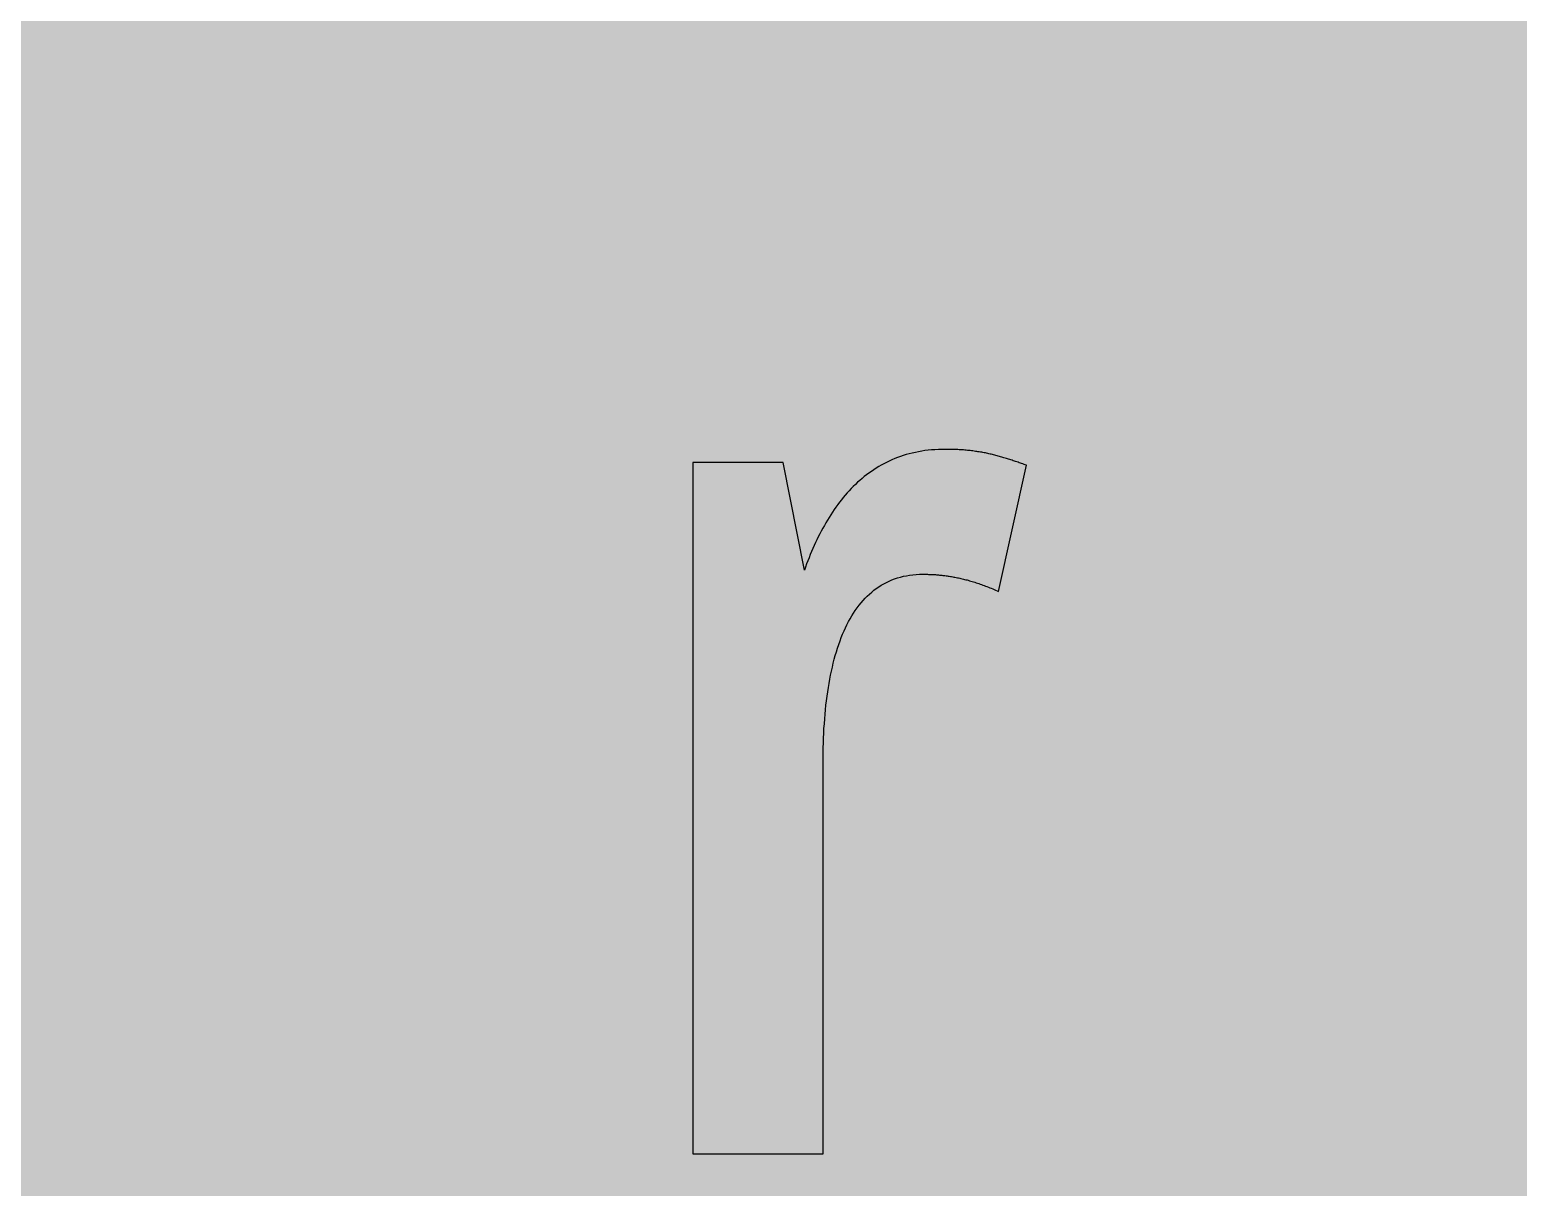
# Model space of a CAD drawing. Header units: millimetres. Extents: x 0 to 212, y 0 to 116.
# Drawn here: x 36.21 to 79.64, y 24.48 to 58.26 of the extents above; entities that cross this region are included whole.
import ezdxf

# ---------------------------------------------------------------- set-up
doc = ezdxf.new("R2010")
doc.units = ezdxf.units.MM

msp = doc.modelspace()

# ---------------------------------------------------------------- hatches: boundary and pattern name
for color, points in [(254, [(14.1633, 0.0536), (13.9878, 0.0533), (13.8125, 0.0559), (13.6373, 0.061), (13.462, 0.0686), (13.2893, 0.0787), (13.114, 0.0914), (12.9413, 0.1041), (12.7686, 0.1219), (12.5959, 0.1397), (12.4231, 0.16), (12.2504, 0.1829), (12.0777, 0.2057), (11.9075, 0.2337), (11.7373, 0.2616), (11.5672, 0.2921), (11.397, 0.3251), (11.2268, 0.3607), (11.0592, 0.3988), (10.8915, 0.4369), (10.7239, 0.4775), (10.5562, 0.5207), (10.3886, 0.5664), (10.2235, 0.6121), (10.0584, 0.6629), (9.8933, 0.7137), (9.7307, 0.7671), (9.5682, 0.8204), (9.4056, 0.8788), (9.2431, 0.9373), (9.083, 0.9982), (8.923, 1.0617), (8.763, 1.1252), (8.6055, 1.1938), (8.4455, 1.2624), (8.2906, 1.331), (8.1331, 1.4046), (7.9781, 1.4783), (7.8232, 1.5545), (7.6708, 1.6332), (7.5184, 1.7145), (7.366, 1.7958), (7.2161, 1.8796), (7.0663, 1.966), (6.919, 2.0523), (6.7716, 2.1438), (6.6243, 2.2352), (6.4795, 2.3266), (6.3348, 2.4232), (6.19, 2.5197), (6.0477, 2.6187), (5.908, 2.7178), (5.7683, 2.8194), (5.6286, 2.9235), (5.4915, 3.0302), (5.3543, 3.1369), (5.2197, 3.2461), (5.0851, 3.3579), (4.953, 3.4722), (4.8209, 3.5865), (4.6914, 3.7033), (4.5644, 3.8202), (4.4348, 3.9395), (4.3104, 4.0615), (4.1859, 4.1859), (4.0615, 4.3104), (3.9395, 4.4348), (3.8202, 4.5618), (3.7033, 4.6914), (3.5865, 4.8209), (3.4722, 4.953), (3.3579, 5.0851), (3.2487, 5.2197), (3.1369, 5.3543), (3.0302, 5.4915), (2.9235, 5.6286), (2.8194, 5.7683), (2.7178, 5.908), (2.6187, 6.0477), (2.5197, 6.19), (2.4232, 6.3348), (2.3266, 6.477), (2.2352, 6.6243), (2.1438, 6.7691), (2.0523, 6.919), (1.966, 7.0663), (1.8796, 7.2161), (1.7958, 7.366), (1.7145, 7.5184), (1.6332, 7.6708), (1.5545, 7.8232), (1.4783, 7.9781), (1.4046, 8.1331), (1.331, 8.2906), (1.2598, 8.4455), (1.1913, 8.603), (1.1252, 8.763), (1.0592, 8.923), (0.9982, 9.083), (0.9373, 9.2431), (0.8763, 9.4056), (0.8204, 9.5682), (0.7645, 9.7307), (0.7112, 9.8933), (0.6604, 10.0584), (0.6121, 10.2235), (0.5639, 10.3911), (0.5207, 10.5562), (0.4775, 10.7239), (0.4343, 10.8915), (0.3962, 11.0592), (0.3607, 11.2268), (0.3251, 11.397), (0.2921, 11.5672), (0.2616, 11.7373), (0.2311, 11.9075), (0.2057, 12.0802), (0.1803, 12.2504), (0.1575, 12.4231), (0.1372, 12.5959), (0.1194, 12.7686), (0.1041, 12.9413), (0.0889, 13.1166), (0.0787, 13.2893), (0.0686, 13.4645), (0.061, 13.6373), (0.0559, 13.8125), (0.0508, 13.9878), (0.0508, 14.163), (0.0522, 102.3592), (0.0508, 102.5322), (0.0559, 102.7074), (0.061, 102.8827), (0.0686, 103.058), (0.0787, 103.2307), (0.0889, 103.4059), (0.1041, 103.5787), (0.1194, 103.7514), (0.1372, 103.9241), (0.1575, 104.0968), (0.1803, 104.2695), (0.2057, 104.4423), (0.2311, 104.6124), (0.2616, 104.7826), (0.2921, 104.9528), (0.3251, 105.123), (0.3607, 105.2932), (0.3962, 105.4608), (0.4343, 105.6284), (0.4775, 105.7961), (0.5207, 105.9637), (0.5639, 106.1314), (0.6121, 106.2965), (0.6604, 106.4616), (0.7112, 106.6267), (0.7645, 106.7892), (0.8204, 106.9518), (0.8763, 107.1143), (0.9373, 107.2769), (0.9982, 107.4369), (1.0592, 107.5969), (1.1252, 107.757), (1.1913, 107.9144), (1.2598, 108.0745), (1.331, 108.2294), (1.4046, 108.3869), (1.4783, 108.5418), (1.5545, 108.6968), (1.6332, 108.8492), (1.7145, 109.0016), (1.7958, 109.154), (1.8796, 109.3038), (1.966, 109.4537), (2.0523, 109.601), (2.1438, 109.7483), (2.2352, 109.8956), (2.3266, 110.0404), (2.4232, 110.1852), (2.5197, 110.33), (2.6187, 110.4722), (2.7178, 110.6119), (2.8194, 110.7516), (2.9235, 110.8913), (3.0302, 111.0285), (3.1369, 111.1656), (3.2487, 111.3003), (3.3579, 111.4349), (3.4722, 111.567), (3.5865, 111.699), (3.7033, 111.8286), (3.8202, 111.9556), (3.9395, 112.0851), (4.0615, 112.2096), (4.1859, 112.334), (4.3104, 112.4585), (4.4348, 112.5804), (4.5644, 112.6998), (4.6914, 112.8166), (4.8209, 112.9335), (4.953, 113.0478), (5.0851, 113.1621), (5.2197, 113.2713), (5.3543, 113.3831), (5.4915, 113.4897), (5.6286, 113.5964), (5.7683, 113.7006), (5.908, 113.8022), (6.0477, 113.9012), (6.19, 114.0003), (6.3348, 114.0968), (6.4795, 114.1933), (6.6243, 114.2848), (6.7716, 114.3762), (6.919, 114.4676), (7.0663, 114.554), (7.2161, 114.6404), (7.366, 114.7242), (7.5184, 114.8055), (7.6708, 114.8867), (7.8232, 114.9655), (7.9781, 115.0417), (8.1331, 115.1153), (8.2906, 115.189), (8.4455, 115.2601), (8.6055, 115.3287), (8.763, 115.3947), (8.923, 115.4608), (9.083, 115.5217), (9.2431, 115.5827), (9.4056, 115.6437), (9.5682, 115.6995), (9.7307, 115.7554), (9.8933, 115.8088), (10.0584, 115.8596), (10.2235, 115.9078), (10.3886, 115.9561), (10.5562, 115.9993), (10.7239, 116.0424), (10.8915, 116.0856), (11.0592, 116.1237), (11.2268, 116.1593), (11.397, 116.1948), (11.5672, 116.2279), (11.7373, 116.2583), (11.9075, 116.2888), (12.0777, 116.3142), (12.2504, 116.3396), (12.4231, 116.3625), (12.5959, 116.3828), (12.7686, 116.4006), (12.9413, 116.4158), (13.114, 116.4311), (13.2893, 116.4412), (13.462, 116.4514), (13.6373, 116.459), (13.8125, 116.4641), (13.9878, 116.4692), (14.163, 116.4692), (197.6078, 116.4703), (197.7822, 116.4692), (197.9574, 116.4641), (198.1327, 116.459), (198.3054, 116.4514), (198.4807, 116.4412), (198.6534, 116.4311), (198.8287, 116.4158), (199.0014, 116.4006), (199.1741, 116.3828), (199.3468, 116.3625), (199.5195, 116.3396), (199.6897, 116.3142), (199.8624, 116.2888), (200.0326, 116.2583), (200.2028, 116.2279), (200.373, 116.1948), (200.5432, 116.1593), (200.7108, 116.1237), (200.8784, 116.0856), (201.0461, 116.0424), (201.2137, 115.9993), (201.3788, 115.9561), (201.5465, 115.9078), (201.7116, 115.8596), (201.8767, 115.8088), (202.0392, 115.7554), (202.2018, 115.6995), (202.3643, 115.6437), (202.5269, 115.5827), (202.6869, 115.5217), (202.8469, 115.4608), (203.007, 115.3947), (203.167, 115.3287), (203.3245, 115.2601), (203.4794, 115.189), (203.6369, 115.1153), (203.7918, 115.0417), (203.9468, 114.9655), (204.0992, 114.8867), (204.2516, 114.8055), (204.404, 114.7242), (204.5538, 114.6404), (204.7037, 114.554), (204.8535, 114.4676), (205.0009, 114.3762), (205.1456, 114.2848), (205.293, 114.1933), (205.4352, 114.0968), (205.58, 114.0003), (205.7222, 113.9012), (205.8619, 113.8022), (206.0016, 113.7006), (206.1413, 113.5964), (206.2785, 113.4897), (206.4156, 113.3831), (206.5503, 113.2713), (206.6849, 113.1621), (206.817, 113.0478), (206.949, 112.9335), (207.0786, 112.8166), (207.2081, 112.6998), (207.3351, 112.5804), (207.4596, 112.4585), (207.584, 112.334), (207.7085, 112.2096), (207.8304, 112.0851), (207.9498, 111.9556), (208.0666, 111.8286), (208.1835, 111.699), (208.2978, 111.567), (208.4121, 111.4349), (208.5238, 111.3003), (208.6331, 111.1656), (208.7397, 111.0285), (208.8464, 110.8913), (208.9506, 110.7516), (209.0522, 110.6119), (209.1512, 110.4722), (209.2503, 110.33), (209.3468, 110.1852), (209.4433, 110.0404), (209.5348, 109.8956), (209.6262, 109.7483), (209.7176, 109.601), (209.804, 109.4537), (209.8904, 109.3038), (209.9742, 109.154), (210.0555, 109.0016), (210.1367, 108.8492), (210.2155, 108.6968), (210.2917, 108.5418), (210.3653, 108.3869), (210.439, 108.2294), (210.5076, 108.0745), (210.5762, 107.9144), (210.6447, 107.757), (210.7082, 107.5969), (210.7717, 107.4369), (210.8327, 107.2769), (210.8911, 107.1143), (210.9495, 106.9518), (211.0029, 106.7892), (211.0562, 106.6267), (211.107, 106.4616), (211.1578, 106.2965), (211.2035, 106.1314), (211.2493, 105.9637), (211.2924, 105.7961), (211.3331, 105.6284), (211.3712, 105.4608), (211.4093, 105.2932), (211.4448, 105.123), (211.4779, 104.9528), (211.5083, 104.7826), (211.5363, 104.6124), (211.5642, 104.4423), (211.5871, 104.2695), (211.6099, 104.0968), (211.6303, 103.9241), (211.648, 103.7514), (211.6658, 103.5787), (211.6785, 103.4059), (211.6912, 103.2307), (211.7014, 103.058), (211.709, 102.8827), (211.7141, 102.7074), (211.7166, 102.5322), (211.7166, 102.3569), (211.7189, 14.1647), (211.7166, 13.9878), (211.7141, 13.8125), (211.709, 13.6373), (211.7014, 13.4645), (211.6912, 13.2893), (211.6785, 13.1166), (211.6658, 12.9413), (211.648, 12.7686), (211.6303, 12.5959), (211.6099, 12.4231), (211.5871, 12.2504), (211.5642, 12.0802), (211.5363, 11.9075), (211.5083, 11.7373), (211.4779, 11.5672), (211.4448, 11.397), (211.4093, 11.2268), (211.3712, 11.0592), (211.3331, 10.8915), (211.2924, 10.7239), (211.2493, 10.5562), (211.2035, 10.3911), (211.1578, 10.2235), (211.107, 10.0584), (211.0562, 9.8933), (211.0029, 9.7307), (210.9495, 9.5682), (210.8911, 9.4056), (210.8327, 9.2431), (210.7717, 9.083), (210.7082, 8.923), (210.6447, 8.763), (210.5762, 8.603), (210.5076, 8.4455), (210.439, 8.2906), (210.3653, 8.1331), (210.2917, 7.9781), (210.2155, 7.8232), (210.1367, 7.6708), (210.0555, 7.5184), (209.9742, 7.366), (209.8904, 7.2161), (209.804, 7.0663), (209.7176, 6.919), (209.6262, 6.7691), (209.5348, 6.6243), (209.4433, 6.477), (209.3468, 6.3348), (209.2503, 6.19), (209.1512, 6.0477), (209.0522, 5.908), (208.9506, 5.7683), (208.8464, 5.6286), (208.7397, 5.4915), (208.6331, 5.3543), (208.5238, 5.2197), (208.4121, 5.0851), (208.2978, 4.953), (208.1835, 4.8209), (208.0666, 4.6914), (207.9498, 4.5618), (207.8304, 4.4348), (207.7085, 4.3104), (207.584, 4.1859), (207.4596, 4.0615), (207.3351, 3.9395), (207.2081, 3.8202), (207.0786, 3.7033), (206.949, 3.5865), (206.817, 3.4722), (206.6849, 3.3579), (206.5503, 3.2461), (206.4156, 3.1369), (206.2785, 3.0302), (206.1413, 2.9235), (206.0016, 2.8194), (205.8619, 2.7178), (205.7222, 2.6187), (205.58, 2.5197), (205.4352, 2.4232), (205.293, 2.3266), (205.1456, 2.2352), (205.0009, 2.1438), (204.8535, 2.0523), (204.7037, 1.966), (204.5538, 1.8796), (204.404, 1.7958), (204.2516, 1.7145), (204.0992, 1.6332), (203.9468, 1.5545), (203.7918, 1.4783), (203.6369, 1.4046), (203.4794, 1.331), (203.3245, 1.2624), (203.167, 1.1938), (203.007, 1.1252), (202.8469, 1.0617), (202.6869, 0.9982), (202.5269, 0.9373), (202.3643, 0.8788), (202.2018, 0.8204), (202.0392, 0.7671), (201.8767, 0.7137), (201.7116, 0.6629), (201.5465, 0.6121), (201.3788, 0.5664), (201.2137, 0.5207), (201.0461, 0.4775), (200.8784, 0.4369), (200.7108, 0.3988), (200.5432, 0.3607), (200.373, 0.3251), (200.2028, 0.2921), (200.0326, 0.2616), (199.8624, 0.2337), (199.6897, 0.2057), (199.5195, 0.1829), (199.3468, 0.16), (199.1741, 0.1397), (199.0014, 0.1219), (198.8287, 0.1041), (198.6534, 0.0914), (198.4807, 0.0787), (198.3054, 0.0686), (198.1327, 0.061), (197.9574, 0.0559), (197.7822, 0.0533), (197.6069, 0.0533)]), (59, [(62.2695, 42.3718), (62.296, 42.3697), (62.324, 42.3697), (62.3519, 42.3697), (62.3799, 42.3697), (62.4078, 42.3697), (62.4357, 42.3672), (62.4637, 42.3672), (62.4916, 42.3672), (62.5196, 42.3647), (62.55, 42.3647), (62.578, 42.3621), (62.6085, 42.3596), (62.6389, 42.3596), (62.6669, 42.357), (62.6974, 42.3545), (62.7278, 42.352), (62.7583, 42.3494), (62.7888, 42.3469), (62.8193, 42.3418), (62.8523, 42.3393), (62.8828, 42.3367), (62.9133, 42.3316), (62.9463, 42.3291), (62.9768, 42.324), (63.0098, 42.3189), (63.0428, 42.3139), (63.0758, 42.3088), (63.1088, 42.3037), (63.1419, 42.2986), (63.1749, 42.291), (63.2079, 42.2859), (63.2435, 42.2783), (63.2765, 42.2707), (63.312, 42.2631), (63.3451, 42.2554), (63.3806, 42.2478), (63.4162, 42.2402), (63.4517, 42.2326), (63.4873, 42.2224), (63.5229, 42.2123), (63.561, 42.2046), (63.5965, 42.1945), (63.6346, 42.1843), (63.6702, 42.1716), (63.7083, 42.1615), (63.7464, 42.1488), (63.7845, 42.1386), (63.8226, 42.1259), (63.8607, 42.1132), (63.9013, 42.098), (63.9394, 42.0853), (63.9801, 42.07), (64.0207, 42.0573), (64.0588, 42.0421), (64.0994, 42.0268), (64.1401, 42.0116), (64.1833, 41.9938), (64.2239, 41.976), (64.2645, 41.9608), (64.3077, 41.943), (64.3509, 41.9227), (64.3941, 41.9049), (64.4373, 41.8846), (64.4804, 41.8668), (65.2956, 45.5535), (65.2577, 45.5651), (65.2221, 45.5778), (65.1866, 45.5905), (65.151, 45.6032), (65.1154, 45.6159), (65.0799, 45.626), (65.0469, 45.6387), (65.0113, 45.6514), (64.9757, 45.6616), (64.9427, 45.6743), (64.9072, 45.6844), (64.8741, 45.6971), (64.8411, 45.7073), (64.8056, 45.7175), (64.7725, 45.7302), (64.7395, 45.7403), (64.7065, 45.7505), (64.6709, 45.7606), (64.6379, 45.7708), (64.6049, 45.781), (64.5719, 45.7911), (64.5389, 45.8013), (64.5033, 45.8114), (64.4703, 45.8191), (64.4373, 45.8292), (64.4042, 45.8368), (64.3687, 45.847), (64.3357, 45.8546), (64.3026, 45.8622), (64.2671, 45.8724), (64.2341, 45.88), (64.1985, 45.8876), (64.1629, 45.8953), (64.1299, 45.9029), (64.0944, 45.9105), (64.0588, 45.9156), (64.0232, 45.9232), (63.9877, 45.9308), (63.9521, 45.9359), (63.914, 45.9435), (63.8785, 45.9486), (63.8429, 45.9537), (63.8048, 45.9588), (63.7667, 45.9638), (63.7286, 45.9689), (63.6905, 45.974), (63.6524, 45.9791), (63.6143, 45.9842), (63.5737, 45.9867), (63.5356, 45.9918), (63.4949, 45.9943), (63.4543, 45.9994), (63.4136, 46.0019), (63.3705, 46.0045), (63.3298, 46.007), (63.2866, 46.0096), (63.2435, 46.0121), (63.2003, 46.0121), (63.1571, 46.0146), (63.1114, 46.0146), (63.0657, 46.0172), (63.0199, 46.0172), (62.9742, 46.0172), (62.926, 46.0172), (62.8244, 46.0172), (62.7228, 46.0121), (62.6212, 46.007), (62.5246, 45.9994), (62.4256, 45.9892), (62.3316, 45.9791), (62.2376, 45.9638), (62.1436, 45.9486), (62.0522, 45.9283), (61.9608, 45.908), (61.8744, 45.8851), (61.7855, 45.8622), (61.6991, 45.8343), (61.6153, 45.8064), (61.5315, 45.7759), (61.4502, 45.7454), (61.3689, 45.7098), (61.2877, 45.6743), (61.2115, 45.6362), (61.1327, 45.5981), (61.0565, 45.5574), (60.9829, 45.5143), (60.9092, 45.4685), (60.8381, 45.4228), (60.767, 45.3746), (60.6958, 45.3263), (60.6273, 45.273), (60.5612, 45.2222), (60.4952, 45.1663), (60.4291, 45.1104), (60.3656, 45.0545), (60.3021, 44.9936), (60.2412, 44.9351), (60.1802, 44.8716), (60.1218, 44.8107), (60.0634, 44.7446), (60.005, 44.6786), (59.9491, 44.6126), (59.8932, 44.544), (59.8399, 44.4754), (59.7865, 44.4043), (59.7332, 44.3306), (59.6824, 44.257), (59.6316, 44.1833), (59.5833, 44.1071), (59.5325, 44.0309), (59.4868, 43.9522), (59.4411, 43.8734), (59.3954, 43.7947), (59.3496, 43.7134), (59.3065, 43.6321), (59.2633, 43.5483), (59.2201, 43.4645), (59.1795, 43.3807), (59.1388, 43.2943), (59.1007, 43.2079), (59.0626, 43.119), (59.0245, 43.0327), (58.9864, 42.9438), (58.9509, 42.8523), (58.9153, 42.7634), (58.8797, 42.672), (58.8467, 42.5806), (58.8137, 42.4866), (58.1946, 45.6322), (55.5554, 45.6322), (55.5554, 25.4536), (59.3591, 25.4536), (59.3591, 36.8621), (59.3573, 37.0103), (59.3598, 37.1577), (59.3623, 37.3024), (59.3674, 37.4472), (59.3725, 37.5895), (59.3776, 37.7317), (59.3852, 37.8714), (59.3954, 38.0111), (59.4055, 38.1483), (59.4157, 38.2854), (59.4284, 38.4175), (59.4436, 38.5521), (59.4589, 38.6817), (59.4741, 38.8112), (59.4944, 38.9382), (59.5122, 39.0652), (59.5325, 39.1871), (59.5554, 39.309), (59.5782, 39.431), (59.6036, 39.5478), (59.629, 39.6646), (59.657, 39.7789), (59.6849, 39.8932), (59.7154, 40.0025), (59.7484, 40.1117), (59.7814, 40.2184), (59.817, 40.3225), (59.8526, 40.4241), (59.8907, 40.5232), (59.9288, 40.6197), (59.9694, 40.7162), (60.0126, 40.8102), (60.0558, 40.8991), (60.1015, 40.988), (60.1497, 41.0743), (60.198, 41.1582), (60.2488, 41.2394), (60.2996, 41.3156), (60.3529, 41.3918), (60.4088, 41.4655), (60.4672, 41.5366), (60.5257, 41.6052), (60.5841, 41.6712), (60.6476, 41.7347), (60.7111, 41.7932), (60.7771, 41.8516), (60.8432, 41.9049), (60.9117, 41.9583), (60.9829, 42.0065), (61.0565, 42.0522), (61.1302, 42.0954), (61.2064, 42.1335), (61.2851, 42.1716), (61.3639, 42.2046), (61.4477, 42.2377), (61.5315, 42.2631), (61.6153, 42.2885), (61.7042, 42.3113), (61.7931, 42.3291), (61.8846, 42.3443), (61.976, 42.3545), (62.0725, 42.3647), (62.169, 42.3697), (62.2681, 42.3697)])]:
    msp.add_hatch(color=color).paths.add_polyline_path(points)
h = msp.add_hatch(color=59)
h.paths.add_polyline_path([(78.9548, 42.0617), (78.9548, 45.6322), (67.546, 45.6322), (67.546, 42.333), (74.8813, 42.333), (66.9258, 28.6738), (66.9258, 25.4536), (78.6832, 25.4536), (78.6832, 28.751), (71.0392, 28.751)])
h.paths.add_polyline_path([(75.0743, 49.0082), (79.1877, 54.169), (75.7343, 54.169), (73.3668, 51.9187), (71.0008, 54.169), (67.546, 54.169), (71.6594, 49.0082)], flags=16)
h = msp.add_hatch(color=59)
edge = h.paths.add_edge_path()
edge.add_line((37.0057, 35.1162), (37.0053, 34.7523))
edge.add_line((37.0053, 34.7523), (37.0103, 34.3967))
edge.add_line((37.0103, 34.3967), (37.018, 34.0487))
edge.add_line((37.018, 34.0487), (37.0307, 33.7109))
edge.add_line((37.0307, 33.7109), (37.0434, 33.3781))
edge.add_line((37.0434, 33.3781), (37.0611, 33.0556))
edge.add_line((37.0611, 33.0556), (37.0815, 32.7406))
edge.add_line((37.0815, 32.7406), (37.1069, 32.4333))
edge.add_line((37.1069, 32.4333), (37.1323, 32.131))
edge.add_line((37.1323, 32.131), (37.1627, 31.8389))
edge.add_line((37.1627, 31.8389), (37.1958, 31.5544))
edge.add_line((37.1958, 31.5544), (37.2313, 31.275))
edge.add_line((37.2313, 31.275), (37.2694, 31.0058))
edge.add_line((37.2694, 31.0058), (37.3101, 30.7416))
edge.add_line((37.3101, 30.7416), (37.3558, 30.4851))
edge.add_line((37.3558, 30.4851), (37.4015, 30.2362))
edge.add_line((37.4015, 30.2362), (37.4523, 29.9949))
edge.add_line((37.4523, 29.9949), (37.5056, 29.7586))
edge.add_line((37.5056, 29.7586), (37.5615, 29.5326))
edge.add_line((37.5615, 29.5326), (37.6199, 29.3091))
edge.add_line((37.6199, 29.3091), (37.6809, 29.0957))
edge.add_line((37.6809, 29.0957), (37.7444, 28.8874))
edge.add_line((37.7444, 28.8874), (37.8104, 28.6842))
edge.add_line((37.8104, 28.6842), (37.879, 28.4886))
edge.add_line((37.879, 28.4886), (37.9527, 28.3007))
edge.add_line((37.9527, 28.3007), (38.0263, 28.1178))
edge.add_line((38.0263, 28.1178), (38.1051, 27.9425))
edge.add_line((38.1051, 27.9425), (38.1838, 27.7698))
edge.add_line((38.1838, 27.7698), (38.2651, 27.6073))
edge.add_line((38.2651, 27.6073), (38.3515, 27.4472))
edge.add_line((38.3515, 27.4472), (38.4378, 27.2948))
edge.add_line((38.4378, 27.2948), (38.5267, 27.1501))
edge.add_line((38.5267, 27.1501), (38.6207, 27.0078))
edge.add_line((38.6207, 27.0078), (38.7147, 26.8732))
edge.add_line((38.7147, 26.8732), (38.8112, 26.7437))
edge.add_line((38.8112, 26.7437), (38.9103, 26.6192))
edge.add_line((38.9103, 26.6192), (39.0119, 26.4998))
edge.add_line((39.0119, 26.4998), (39.116, 26.3881))
edge.add_line((39.116, 26.3881), (39.2227, 26.2788))
edge.add_line((39.2227, 26.2788), (39.3319, 26.1772))
edge.add_line((39.3319, 26.1772), (39.4411, 26.0782))
edge.add_line((39.4411, 26.0782), (39.5554, 25.9867))
edge.add_line((39.5554, 25.9867), (39.6697, 25.8978))
edge.add_line((39.6697, 25.8978), (39.7891, 25.8166))
edge.add_line((39.7891, 25.8166), (39.9085, 25.7378))
edge.add_line((39.9085, 25.7378), (40.0304, 25.6642))
edge.add_line((40.0304, 25.6642), (40.1523, 25.5956))
edge.add_line((40.1523, 25.5956), (40.2793, 25.5321))
edge.add_line((40.2793, 25.5321), (40.4063, 25.4711))
edge.add_line((40.4063, 25.4711), (40.5359, 25.4178))
edge.add_line((40.5359, 25.4178), (40.6679, 25.367))
edge.add_line((40.6679, 25.367), (40.8026, 25.3187))
edge.add_line((40.8026, 25.3187), (40.9372, 25.2781))
edge.add_line((40.9372, 25.2781), (41.0769, 25.2374))
edge.add_line((41.0769, 25.2374), (41.2166, 25.2044))
edge.add_line((41.2166, 25.2044), (41.3563, 25.1739))
edge.add_line((41.3563, 25.1739), (41.5011, 25.1485))
edge.add_line((41.5011, 25.1485), (41.6458, 25.1257))
edge.add_line((41.6458, 25.1257), (41.7932, 25.1054))
edge.add_line((41.7932, 25.1054), (41.9405, 25.0901))
edge.add_line((41.9405, 25.0901), (42.0929, 25.0774))
edge.add_line((42.0929, 25.0774), (42.2453, 25.0698))
edge.add_line((42.2453, 25.0698), (42.3977, 25.0647))
edge.add_line((42.3977, 25.0647), (42.5552, 25.0647))
edge.add_line((42.5552, 25.0647), (42.6695, 25.0647))
edge.add_line((42.6695, 25.0647), (42.7838, 25.0673))
edge.add_line((42.7838, 25.0673), (42.8955, 25.0698))
edge.add_line((42.8955, 25.0698), (43.0073, 25.0774))
edge.add_line((43.0073, 25.0774), (43.1165, 25.085))
edge.add_line((43.1165, 25.085), (43.2232, 25.0927))
edge.add_line((43.2232, 25.0927), (43.3299, 25.1028))
edge.add_line((43.3299, 25.1028), (43.434, 25.1155))
edge.add_line((43.434, 25.1155), (43.5356, 25.1282))
edge.add_line((43.5356, 25.1282), (43.6372, 25.1435))
edge.add_line((43.6372, 25.1435), (43.7363, 25.1587))
edge.add_line((43.7363, 25.1587), (43.8353, 25.1765))
edge.add_line((43.8353, 25.1765), (43.9318, 25.1968))
edge.add_line((43.9318, 25.1968), (44.0284, 25.2171))
edge.add_line((44.0284, 25.2171), (44.1223, 25.24))
edge.add_line((44.1223, 25.24), (44.2138, 25.2628))
edge.add_line((44.2138, 25.2628), (44.3052, 25.2882))
edge.add_line((44.3052, 25.2882), (44.3941, 25.3136))
edge.add_line((44.3941, 25.3136), (44.483, 25.3416))
edge.add_line((44.483, 25.3416), (44.5694, 25.3695))
edge.add_line((44.5694, 25.3695), (44.6532, 25.4))
edge.add_line((44.6532, 25.4), (44.737, 25.4305))
edge.add_line((44.737, 25.4305), (44.8208, 25.4635))
edge.add_line((44.8208, 25.4635), (44.9021, 25.4965))
edge.add_line((44.9021, 25.4965), (44.9809, 25.5321))
edge.add_line((44.9809, 25.5321), (45.0596, 25.5676))
edge.add_line((45.0596, 25.5676), (45.1383, 25.6057))
edge.add_line((45.1383, 25.6057), (45.212, 25.6438))
edge.add_line((45.212, 25.6438), (45.2882, 25.6845))
edge.add_line((45.2882, 25.6845), (45.3593, 25.7251))
edge.add_line((45.3593, 25.7251), (45.433, 25.7683))
edge.add_line((45.433, 25.7683), (45.5041, 25.8115))
edge.add_line((45.5041, 25.8115), (45.5727, 25.8547))
edge.add_line((45.5727, 25.8547), (45.6413, 25.9004))
edge.add_line((45.6413, 25.9004), (45.7073, 25.9461))
edge.add_line((45.7073, 25.9461), (45.7733, 25.9944))
edge.add_line((45.7733, 25.9944), (45.8368, 26.0426))
edge.add_line((45.8368, 26.0426), (45.9003, 26.0909))
edge.add_line((45.9003, 26.0909), (45.9638, 26.1417))
edge.add_line((45.9638, 26.1417), (46.0248, 26.1925))
edge.add_line((46.0248, 26.1925), (46.0832, 26.2458))
edge.add_line((46.0832, 26.2458), (46.1442, 26.2992))
edge.add_line((46.1442, 26.2992), (46.2001, 26.3525))
edge.add_line((46.2001, 26.3525), (46.2559, 26.4084))
edge.add_line((46.2559, 26.4084), (46.3118, 26.4643))
edge.add_line((46.3118, 26.4643), (46.3677, 26.5201))
edge.add_line((46.3677, 26.5201), (46.421, 26.576))
edge.add_line((46.421, 26.576), (46.4718, 26.6344))
edge.add_line((46.4718, 26.6344), (46.5226, 26.6954))
edge.add_line((46.5226, 26.6954), (46.5734, 26.7538))
edge.add_line((46.5734, 26.7538), (46.6217, 26.8148))
edge.add_line((46.6217, 26.8148), (46.67, 26.8757))
edge.add_line((46.67, 26.8757), (46.7182, 26.9392))
edge.add_line((46.7182, 26.9392), (46.7639, 27.0002))
edge.add_line((46.7639, 27.0002), (46.8097, 27.0637))
edge.add_line((46.8097, 27.0637), (46.8528, 27.1297))
edge.add_line((46.8528, 27.1297), (46.896, 27.1932))
edge.add_line((46.896, 27.1932), (46.9367, 27.2593))
edge.add_line((46.9367, 27.2593), (46.9798, 27.3253))
edge.add_line((46.9798, 27.3253), (47.0205, 27.3914))
edge.add_line((47.0205, 27.3914), (47.0586, 27.4599))
edge.add_line((47.0586, 27.4599), (47.0967, 27.526))
edge.add_line((47.0967, 27.526), (47.1348, 27.5946))
edge.add_line((47.1348, 27.5946), (47.1729, 27.6631))
edge.add_line((47.1729, 27.6631), (47.8331, 25.4536))
edge.add_line((47.8331, 25.4536), (50.4335, 25.4536))
edge.add_line((50.4335, 25.4536), (50.4335, 52.6175))
edge.add_line((50.4335, 52.6175), (46.6686, 52.6175))
edge.add_line((46.6686, 52.6175), (46.6686, 45.3221))
edge.add_line((46.6686, 45.3221), (46.6268, 45.3415))
edge.add_line((46.6268, 45.3415), (46.5861, 45.3593))
edge.add_line((46.5861, 45.3593), (46.5455, 45.3796))
edge.add_line((46.5455, 45.3796), (46.5049, 45.4))
edge.add_line((46.5049, 45.4), (46.4642, 45.4177))
edge.add_line((46.4642, 45.4177), (46.4236, 45.4355))
edge.add_line((46.4236, 45.4355), (46.3829, 45.4558))
edge.add_line((46.3829, 45.4558), (46.3423, 45.4736))
edge.add_line((46.3423, 45.4736), (46.3017, 45.4914))
edge.add_line((46.3017, 45.4914), (46.2585, 45.5092))
edge.add_line((46.2585, 45.5092), (46.2178, 45.527))
edge.add_line((46.2178, 45.527), (46.1747, 45.5422))
edge.add_line((46.1747, 45.5422), (46.134, 45.56))
edge.add_line((46.134, 45.56), (46.0908, 45.5778))
edge.add_line((46.0908, 45.5778), (46.0477, 45.593))
edge.add_line((46.0477, 45.593), (46.007, 45.6082))
edge.add_line((46.007, 45.6082), (45.9638, 45.626))
edge.add_line((45.9638, 45.626), (45.9207, 45.6413))
edge.add_line((45.9207, 45.6413), (45.8775, 45.6565))
edge.add_line((45.8775, 45.6565), (45.8343, 45.6717))
edge.add_line((45.8343, 45.6717), (45.7911, 45.687))
edge.add_line((45.7911, 45.687), (45.7479, 45.6997))
edge.add_line((45.7479, 45.6997), (45.7048, 45.7149))
edge.add_line((45.7048, 45.7149), (45.6616, 45.7276))
edge.add_line((45.6616, 45.7276), (45.6159, 45.7429))
edge.add_line((45.6159, 45.7429), (45.5727, 45.7556))
edge.add_line((45.5727, 45.7556), (45.527, 45.7683))
edge.add_line((45.527, 45.7683), (45.4838, 45.781))
edge.add_line((45.4838, 45.781), (45.4381, 45.7937))
edge.add_line((45.4381, 45.7937), (45.3949, 45.8064))
edge.add_line((45.3949, 45.8064), (45.3492, 45.8165))
edge.add_line((45.3492, 45.8165), (45.306, 45.8292))
edge.add_line((45.306, 45.8292), (45.2603, 45.8394))
edge.add_line((45.2603, 45.8394), (45.2145, 45.8521))
edge.add_line((45.2145, 45.8521), (45.1688, 45.8622))
edge.add_line((45.1688, 45.8622), (45.1231, 45.8724))
edge.add_line((45.1231, 45.8724), (45.0774, 45.8826))
edge.add_line((45.0774, 45.8826), (45.0317, 45.8902))
edge.add_line((45.0317, 45.8902), (44.9859, 45.9003))
edge.add_line((44.9859, 45.9003), (44.9402, 45.9105))
edge.add_line((44.9402, 45.9105), (44.8945, 45.9181))
edge.add_line((44.8945, 45.9181), (44.8488, 45.9257))
edge.add_line((44.8488, 45.9257), (44.8005, 45.9334))
edge.add_line((44.8005, 45.9334), (44.7548, 45.941))
edge.add_line((44.7548, 45.941), (44.7065, 45.9486))
edge.add_line((44.7065, 45.9486), (44.6608, 45.9562))
edge.add_line((44.6608, 45.9562), (44.6126, 45.9638))
edge.add_line((44.6126, 45.9638), (44.5668, 45.9689))
edge.add_line((44.5668, 45.9689), (44.5186, 45.974))
edge.add_line((44.5186, 45.974), (44.4729, 45.9791))
edge.add_line((44.4729, 45.9791), (44.4246, 45.9842))
edge.add_line((44.4246, 45.9842), (44.3763, 45.9892))
edge.add_line((44.3763, 45.9892), (44.3281, 45.9943))
edge.add_line((44.3281, 45.9943), (44.2824, 45.9994))
edge.add_line((44.2824, 45.9994), (44.2341, 46.0019))
edge.add_line((44.2341, 46.0019), (44.1858, 46.0045))
edge.add_line((44.1858, 46.0045), (44.1376, 46.0096))
edge.add_line((44.1376, 46.0096), (44.0893, 46.0096))
edge.add_line((44.0893, 46.0096), (44.0385, 46.0121))
edge.add_line((44.0385, 46.0121), (43.9903, 46.0146))
edge.add_line((43.9903, 46.0146), (43.942, 46.0172))
edge.add_line((43.942, 46.0172), (43.8937, 46.0172))
edge.add_line((43.8937, 46.0172), (43.8455, 46.0172))
edge.add_line((43.8455, 46.0172), (43.7947, 46.0172))
edge.add_line((43.7947, 46.0172), (43.5991, 46.0146))
edge.add_line((43.5991, 46.0146), (43.4061, 46.0096))
edge.add_line((43.4061, 46.0096), (43.2156, 45.9969))
edge.add_line((43.2156, 45.9969), (43.0276, 45.9816))
edge.add_line((43.0276, 45.9816), (42.8422, 45.9613))
edge.add_line((42.8422, 45.9613), (42.6593, 45.9384))
edge.add_line((42.6593, 45.9384), (42.479, 45.908))
edge.add_line((42.479, 45.908), (42.3012, 45.8749))
edge.add_line((42.3012, 45.8749), (42.1259, 45.8343))
edge.add_line((42.1259, 45.8343), (41.9506, 45.7911))
edge.add_line((41.9506, 45.7911), (41.7805, 45.7429))
edge.add_line((41.7805, 45.7429), (41.6128, 45.6895))
edge.add_line((41.6128, 45.6895), (41.4477, 45.6311))
edge.add_line((41.4477, 45.6311), (41.2852, 45.5676))
edge.add_line((41.2852, 45.5676), (41.1251, 45.5016))
edge.add_line((41.1251, 45.5016), (40.9677, 45.4279))
edge.add_line((40.9677, 45.4279), (40.8127, 45.3492))
edge.add_line((40.8127, 45.3492), (40.6603, 45.2653))
edge.add_line((40.6603, 45.2653), (40.5105, 45.1764))
edge.add_line((40.5105, 45.1764), (40.3631, 45.0825))
edge.add_line((40.3631, 45.0825), (40.2209, 44.9834))
edge.add_line((40.2209, 44.9834), (40.0787, 44.8793))
edge.add_line((40.0787, 44.8793), (39.9415, 44.77))
edge.add_line((39.9415, 44.77), (39.8043, 44.6557))
edge.add_line((39.8043, 44.6557), (39.6723, 44.5338))
edge.add_line((39.6723, 44.5338), (39.5427, 44.4094))
edge.add_line((39.5427, 44.4094), (39.4157, 44.2773))
edge.add_line((39.4157, 44.2773), (39.2938, 44.1401))
edge.add_line((39.2938, 44.1401), (39.1719, 43.9979))
edge.add_line((39.1719, 43.9979), (39.055, 43.848))
edge.add_line((39.055, 43.848), (38.9407, 43.6956))
edge.add_line((38.9407, 43.6956), (38.829, 43.5356))
edge.add_line((38.829, 43.5356), (38.7198, 43.368))
edge.add_line((38.7198, 43.368), (38.6156, 43.1978))
edge.add_line((38.6156, 43.1978), (38.5115, 43.02))
edge.add_line((38.5115, 43.02), (38.4124, 42.8371))
edge.add_line((38.4124, 42.8371), (38.3159, 42.6466))
edge.add_line((38.3159, 42.6466), (38.2245, 42.451))
edge.add_line((38.2245, 42.451), (38.1356, 42.2504))
edge.add_line((38.1356, 42.2504), (38.0492, 42.0421))
edge.add_line((38.0492, 42.0421), (37.9654, 41.8287))
edge.add_line((37.9654, 41.8287), (37.8841, 41.6103))
edge.add_line((37.8841, 41.6103), (37.8079, 41.3842))
edge.add_line((37.8079, 41.3842), (37.7342, 41.1505))
edge.add_line((37.7342, 41.1505), (37.6657, 40.9118))
edge.add_line((37.6657, 40.9118), (37.5996, 40.6679))
edge.add_line((37.5996, 40.6679), (37.5361, 40.4165))
edge.add_line((37.5361, 40.4165), (37.4752, 40.1574))
edge.add_line((37.4752, 40.1574), (37.4193, 39.8932))
edge.add_line((37.4193, 39.8932), (37.3659, 39.6215))
edge.add_line((37.3659, 39.6215), (37.3177, 39.3446))
edge.add_line((37.3177, 39.3446), (37.272, 39.0601))
edge.add_line((37.272, 39.0601), (37.2288, 38.7706))
edge.add_line((37.2288, 38.7706), (37.1907, 38.4708))
edge.add_line((37.1907, 38.4708), (37.1551, 38.1686))
edge.add_line((37.1551, 38.1686), (37.1246, 37.8562))
edge.add_line((37.1246, 37.8562), (37.0967, 37.5387))
edge.add_line((37.0967, 37.5387), (37.0713, 37.2135))
edge.add_line((37.0713, 37.2135), (37.051, 36.8808))
edge.add_line((37.051, 36.8808), (37.0357, 36.543))
edge.add_line((37.0357, 36.543), (37.0205, 36.195))
edge.add_line((37.0205, 36.195), (37.0129, 35.8419))
edge.add_line((37.0129, 35.8419), (37.0053, 35.4813))
edge.add_line((37.0053, 35.4813), (37.0053, 35.1155))
edge = h.paths.add_edge_path(flags=16)
edge.add_line((43.7198, 28.2081), (43.622, 28.2067))
edge.add_line((43.622, 28.2067), (43.5254, 28.2118))
edge.add_line((43.5254, 28.2118), (43.4315, 28.2169))
edge.add_line((43.4315, 28.2169), (43.34, 28.2219))
edge.add_line((43.34, 28.2219), (43.2511, 28.2321))
edge.add_line((43.2511, 28.2321), (43.1648, 28.2448))
edge.add_line((43.1648, 28.2448), (43.0784, 28.2575))
edge.add_line((43.0784, 28.2575), (42.9946, 28.2727))
edge.add_line((42.9946, 28.2727), (42.9133, 28.2931))
edge.add_line((42.9133, 28.2931), (42.832, 28.3134))
edge.add_line((42.832, 28.3134), (42.7558, 28.3362))
edge.add_line((42.7558, 28.3362), (42.6796, 28.3616))
edge.add_line((42.6796, 28.3616), (42.6034, 28.3921))
edge.add_line((42.6034, 28.3921), (42.5323, 28.4226))
edge.add_line((42.5323, 28.4226), (42.4612, 28.4582))
edge.add_line((42.4612, 28.4582), (42.3926, 28.4937))
edge.add_line((42.3926, 28.4937), (42.324, 28.5344))
edge.add_line((42.324, 28.5344), (42.258, 28.5775))
edge.add_line((42.258, 28.5775), (42.1945, 28.6233))
edge.add_line((42.1945, 28.6233), (42.1335, 28.6715))
edge.add_line((42.1335, 28.6715), (42.0726, 28.7223))
edge.add_line((42.0726, 28.7223), (42.0141, 28.7782))
edge.add_line((42.0141, 28.7782), (41.9557, 28.8366))
edge.add_line((41.9557, 28.8366), (41.8998, 28.8976))
edge.add_line((41.8998, 28.8976), (41.8465, 28.9636))
edge.add_line((41.8465, 28.9636), (41.7957, 29.0322))
edge.add_line((41.7957, 29.0322), (41.7449, 29.1033))
edge.add_line((41.7449, 29.1033), (41.6966, 29.1795))
edge.add_line((41.6966, 29.1795), (41.6484, 29.2583))
edge.add_line((41.6484, 29.2583), (41.6027, 29.3395))
edge.add_line((41.6027, 29.3395), (41.5595, 29.4259))
edge.add_line((41.5595, 29.4259), (41.5163, 29.5173))
edge.add_line((41.5163, 29.5173), (41.4757, 29.6113))
edge.add_line((41.4757, 29.6113), (41.435, 29.7078))
edge.add_line((41.435, 29.7078), (41.3969, 29.8094))
edge.add_line((41.3969, 29.8094), (41.3614, 29.9136))
edge.add_line((41.3614, 29.9136), (41.3258, 30.0253))
edge.add_line((41.3258, 30.0253), (41.2928, 30.1371))
edge.add_line((41.2928, 30.1371), (41.2598, 30.2565))
edge.add_line((41.2598, 30.2565), (41.2293, 30.3784))
edge.add_line((41.2293, 30.3784), (41.1988, 30.5054))
edge.add_line((41.1988, 30.5054), (41.1709, 30.6349))
edge.add_line((41.1709, 30.6349), (41.1455, 30.7696))
edge.add_line((41.1455, 30.7696), (41.1201, 30.9093))
edge.add_line((41.1201, 30.9093), (41.0972, 31.054))
edge.add_line((41.0972, 31.054), (41.0743, 31.2014))
edge.add_line((41.0743, 31.2014), (41.0515, 31.3563))
edge.add_line((41.0515, 31.3563), (41.0337, 31.5138))
edge.add_line((41.0337, 31.5138), (41.0134, 31.6763))
edge.add_line((41.0134, 31.6763), (40.9981, 31.844))
edge.add_line((40.9981, 31.844), (40.9804, 32.0167))
edge.add_line((40.9804, 32.0167), (40.9677, 32.1945))
edge.add_line((40.9677, 32.1945), (40.9524, 32.3748))
edge.add_line((40.9524, 32.3748), (40.9423, 32.5628))
edge.add_line((40.9423, 32.5628), (40.9296, 32.7558))
edge.add_line((40.9296, 32.7558), (40.9219, 32.954))
edge.add_line((40.9219, 32.954), (40.9118, 33.1572))
edge.add_line((40.9118, 33.1572), (40.9042, 33.3629))
edge.add_line((40.9042, 33.3629), (40.8991, 33.5763))
edge.add_line((40.8991, 33.5763), (40.894, 33.7972))
edge.add_line((40.894, 33.7972), (40.8889, 34.0208))
edge.add_line((40.8889, 34.0208), (40.8864, 34.2494))
edge.add_line((40.8864, 34.2494), (40.8864, 34.4856))
edge.add_line((40.8864, 34.4856), (40.8838, 34.7269))
edge.add_line((40.8838, 34.7269), (40.8864, 35.0063))
edge.add_line((40.8864, 35.0063), (40.8864, 35.2831))
edge.add_line((40.8864, 35.2831), (40.8889, 35.5524))
edge.add_line((40.8889, 35.5524), (40.894, 35.8165))
edge.add_line((40.894, 35.8165), (40.8991, 36.0731))
edge.add_line((40.8991, 36.0731), (40.9042, 36.3271))
edge.add_line((40.9042, 36.3271), (40.9118, 36.5735))
edge.add_line((40.9118, 36.5735), (40.9219, 36.8148))
edge.add_line((40.9219, 36.8148), (40.9296, 37.051))
edge.add_line((40.9296, 37.051), (40.9423, 37.2821))
edge.add_line((40.9423, 37.2821), (40.955, 37.5056))
edge.add_line((40.955, 37.5056), (40.9677, 37.7266))
edge.add_line((40.9677, 37.7266), (40.9829, 37.94))
edge.add_line((40.9829, 37.94), (41.0007, 38.1508))
edge.add_line((41.0007, 38.1508), (41.0185, 38.354))
edge.add_line((41.0185, 38.354), (41.0388, 38.5547))
edge.add_line((41.0388, 38.5547), (41.0616, 38.7477))
edge.add_line((41.0616, 38.7477), (41.0845, 38.9357))
edge.add_line((41.0845, 38.9357), (41.1099, 39.1211))
edge.add_line((41.1099, 39.1211), (41.1353, 39.2989))
edge.add_line((41.1353, 39.2989), (41.1632, 39.4741))
edge.add_line((41.1632, 39.4741), (41.1937, 39.6418))
edge.add_line((41.1937, 39.6418), (41.2267, 39.8069))
edge.add_line((41.2267, 39.8069), (41.2598, 39.9644))
edge.add_line((41.2598, 39.9644), (41.2953, 40.1193))
edge.add_line((41.2953, 40.1193), (41.3334, 40.2692))
edge.add_line((41.3334, 40.2692), (41.3715, 40.4139))
edge.add_line((41.3715, 40.4139), (41.4122, 40.5562))
edge.add_line((41.4122, 40.5562), (41.4553, 40.6908))
edge.add_line((41.4553, 40.6908), (41.5011, 40.8229))
edge.add_line((41.5011, 40.8229), (41.5493, 40.9499))
edge.add_line((41.5493, 40.9499), (41.5976, 41.0718))
edge.add_line((41.5976, 41.0718), (41.6509, 41.1886))
edge.add_line((41.6509, 41.1886), (41.7043, 41.3029))
edge.add_line((41.7043, 41.3029), (41.7601, 41.4122))
edge.add_line((41.7601, 41.4122), (41.8186, 41.5163))
edge.add_line((41.8186, 41.5163), (41.877, 41.6179))
edge.add_line((41.877, 41.6179), (41.9405, 41.7144))
edge.add_line((41.9405, 41.7144), (42.0065, 41.8059))
edge.add_line((42.0065, 41.8059), (42.0726, 41.8948))
edge.add_line((42.0726, 41.8948), (42.1437, 41.9786))
edge.add_line((42.1437, 41.9786), (42.2148, 42.0573))
edge.add_line((42.2148, 42.0573), (42.291, 42.1335))
edge.add_line((42.291, 42.1335), (42.3672, 42.2046))
edge.add_line((42.3672, 42.2046), (42.4485, 42.2732))
edge.add_line((42.4485, 42.2732), (42.5298, 42.3367))
edge.add_line((42.5298, 42.3367), (42.6136, 42.3977))
edge.add_line((42.6136, 42.3977), (42.7025, 42.4536))
edge.add_line((42.7025, 42.4536), (42.7939, 42.5069))
edge.add_line((42.7939, 42.5069), (42.8854, 42.5552))
edge.add_line((42.8854, 42.5552), (42.9819, 42.6009))
edge.add_line((42.9819, 42.6009), (43.0809, 42.6415))
edge.add_line((43.0809, 42.6415), (43.1825, 42.6796))
edge.add_line((43.1825, 42.6796), (43.2867, 42.7152))
edge.add_line((43.2867, 42.7152), (43.3934, 42.7457))
edge.add_line((43.3934, 42.7457), (43.5026, 42.7736))
edge.add_line((43.5026, 42.7736), (43.6169, 42.799))
edge.add_line((43.6169, 42.799), (43.7337, 42.8193))
edge.add_line((43.7337, 42.8193), (43.8531, 42.8371))
edge.add_line((43.8531, 42.8371), (43.975, 42.8498))
edge.add_line((43.975, 42.8498), (44.0995, 42.8625))
edge.add_line((44.0995, 42.8625), (44.229, 42.8701))
edge.add_line((44.229, 42.8701), (44.3586, 42.8752))
edge.add_line((44.3586, 42.8752), (44.4932, 42.8752))
edge.add_line((44.4932, 42.8752), (44.5262, 42.8752))
edge.add_line((44.5262, 42.8752), (44.5592, 42.8752))
edge.add_line((44.5592, 42.8752), (44.5922, 42.8752))
edge.add_line((44.5922, 42.8752), (44.6253, 42.8752))
edge.add_line((44.6253, 42.8752), (44.6583, 42.8727))
edge.add_line((44.6583, 42.8727), (44.6913, 42.8727))
edge.add_line((44.6913, 42.8727), (44.7243, 42.8727))
edge.add_line((44.7243, 42.8727), (44.7573, 42.8701))
edge.add_line((44.7573, 42.8701), (44.7904, 42.8701))
edge.add_line((44.7904, 42.8701), (44.8234, 42.8676))
edge.add_line((44.8234, 42.8676), (44.8564, 42.865))
edge.add_line((44.8564, 42.865), (44.892, 42.865))
edge.add_line((44.892, 42.865), (44.925, 42.8625))
edge.add_line((44.925, 42.8625), (44.958, 42.86))
edge.add_line((44.958, 42.86), (44.991, 42.8574))
edge.add_line((44.991, 42.8574), (45.024, 42.8549))
edge.add_line((45.024, 42.8549), (45.0596, 42.8523))
edge.add_line((45.0596, 42.8523), (45.0926, 42.8498))
edge.add_line((45.0926, 42.8498), (45.1256, 42.8473))
edge.add_line((45.1256, 42.8473), (45.1587, 42.8422))
edge.add_line((45.1587, 42.8422), (45.1942, 42.8396))
edge.add_line((45.1942, 42.8396), (45.2272, 42.8371))
edge.add_line((45.2272, 42.8371), (45.2603, 42.832))
edge.add_line((45.2603, 42.832), (45.2933, 42.8295))
edge.add_line((45.2933, 42.8295), (45.3288, 42.8244))
edge.add_line((45.3288, 42.8244), (45.3619, 42.8219))
edge.add_line((45.3619, 42.8219), (45.3949, 42.8168))
edge.add_line((45.3949, 42.8168), (45.4304, 42.8117))
edge.add_line((45.4304, 42.8117), (45.4635, 42.8066))
edge.add_line((45.4635, 42.8066), (45.499, 42.8041))
edge.add_line((45.499, 42.8041), (45.532, 42.799))
edge.add_line((45.532, 42.799), (45.5651, 42.7939))
edge.add_line((45.5651, 42.7939), (45.6006, 42.7888))
edge.add_line((45.6006, 42.7888), (45.6336, 42.7838))
edge.add_line((45.6336, 42.7838), (45.6692, 42.7787))
edge.add_line((45.6692, 42.7787), (45.7022, 42.7711))
edge.add_line((45.7022, 42.7711), (45.7378, 42.766))
edge.add_line((45.7378, 42.766), (45.7708, 42.7609))
edge.add_line((45.7708, 42.7609), (45.8064, 42.7558))
edge.add_line((45.8064, 42.7558), (45.8394, 42.7482))
edge.add_line((45.8394, 42.7482), (45.8749, 42.7431))
edge.add_line((45.8749, 42.7431), (45.908, 42.7355))
edge.add_line((45.908, 42.7355), (45.9435, 42.7304))
edge.add_line((45.9435, 42.7304), (45.9765, 42.7228))
edge.add_line((45.9765, 42.7228), (46.0121, 42.7152))
edge.add_line((46.0121, 42.7152), (46.0451, 42.7101))
edge.add_line((46.0451, 42.7101), (46.0807, 42.7025))
edge.add_line((46.0807, 42.7025), (46.1162, 42.6949))
edge.add_line((46.1162, 42.6949), (46.1493, 42.6872))
edge.add_line((46.1493, 42.6872), (46.1848, 42.6796))
edge.add_line((46.1848, 42.6796), (46.2178, 42.672))
edge.add_line((46.2178, 42.672), (46.2534, 42.6644))
edge.add_line((46.2534, 42.6644), (46.2864, 42.6568))
edge.add_line((46.2864, 42.6568), (46.322, 42.6491))
edge.add_line((46.322, 42.6491), (46.3575, 42.6415))
edge.add_line((46.3575, 42.6415), (46.3906, 42.6339))
edge.add_line((46.3906, 42.6339), (46.4261, 42.6263))
edge.add_line((46.4261, 42.6263), (46.4591, 42.6161))
edge.add_line((46.4591, 42.6161), (46.4947, 42.6085))
edge.add_line((46.4947, 42.6085), (46.5303, 42.6009))
edge.add_line((46.5303, 42.6009), (46.5633, 42.5907))
edge.add_line((46.5633, 42.5907), (46.5988, 42.5831))
edge.add_line((46.5988, 42.5831), (46.6319, 42.5729))
edge.add_line((46.6319, 42.5729), (46.6674, 42.5653))
edge.add_line((46.6674, 42.5653), (46.6686, 32.0502))
edge.add_line((46.6686, 32.0502), (46.6674, 31.9608))
edge.add_line((46.6674, 31.9608), (46.6649, 31.8694))
edge.add_line((46.6649, 31.8694), (46.6598, 31.7805))
edge.add_line((46.6598, 31.7805), (46.6547, 31.6916))
edge.add_line((46.6547, 31.6916), (46.6496, 31.6027))
edge.add_line((46.6496, 31.6027), (46.642, 31.5138))
edge.add_line((46.642, 31.5138), (46.6319, 31.4249))
edge.add_line((46.6319, 31.4249), (46.6217, 31.3385))
edge.add_line((46.6217, 31.3385), (46.609, 31.2496))
edge.add_line((46.609, 31.2496), (46.5963, 31.1633))
edge.add_line((46.5963, 31.1633), (46.5811, 31.0744))
edge.add_line((46.5811, 31.0744), (46.5658, 30.988))
edge.add_line((46.5658, 30.988), (46.548, 30.9016))
edge.add_line((46.548, 30.9016), (46.5277, 30.8153))
edge.add_line((46.5277, 30.8153), (46.5074, 30.7315))
edge.add_line((46.5074, 30.7315), (46.4845, 30.6451))
edge.add_line((46.4845, 30.6451), (46.4617, 30.5613))
edge.add_line((46.4617, 30.5613), (46.4363, 30.48))
edge.add_line((46.4363, 30.48), (46.4109, 30.3962))
edge.add_line((46.4109, 30.3962), (46.3829, 30.3149))
edge.add_line((46.3829, 30.3149), (46.3525, 30.2336))
edge.add_line((46.3525, 30.2336), (46.322, 30.1549))
edge.add_line((46.322, 30.1549), (46.289, 30.0761))
edge.add_line((46.289, 30.0761), (46.2559, 29.9974))
edge.add_line((46.2559, 29.9974), (46.2204, 29.9212))
edge.add_line((46.2204, 29.9212), (46.1848, 29.845))
edge.add_line((46.1848, 29.845), (46.1467, 29.7688))
edge.add_line((46.1467, 29.7688), (46.1061, 29.6977))
edge.add_line((46.1061, 29.6977), (46.0654, 29.624))
edge.add_line((46.0654, 29.624), (46.0248, 29.5529))
edge.add_line((46.0248, 29.5529), (45.9791, 29.4843))
edge.add_line((45.9791, 29.4843), (45.9359, 29.4157))
edge.add_line((45.9359, 29.4157), (45.8876, 29.3472))
edge.add_line((45.8876, 29.3472), (45.8394, 29.2811))
edge.add_line((45.8394, 29.2811), (45.7911, 29.2176))
edge.add_line((45.7911, 29.2176), (45.7403, 29.1541))
edge.add_line((45.7403, 29.1541), (45.687, 29.0932))
edge.add_line((45.687, 29.0932), (45.6336, 29.0347))
edge.add_line((45.6336, 29.0347), (45.5778, 28.9763))
edge.add_line((45.5778, 28.9763), (45.5219, 28.9204))
edge.add_line((45.5219, 28.9204), (45.4635, 28.8671))
edge.add_line((45.4635, 28.8671), (45.4025, 28.8138))
edge.add_line((45.4025, 28.8138), (45.3415, 28.763))
edge.add_line((45.3415, 28.763), (45.278, 28.7147))
edge.add_line((45.278, 28.7147), (45.2145, 28.669))
edge.add_line((45.2145, 28.669), (45.1485, 28.6233))
edge.add_line((45.1485, 28.6233), (45.0825, 28.5801))
edge.add_line((45.0825, 28.5801), (45.0139, 28.5394))
edge.add_line((45.0139, 28.5394), (44.9453, 28.5013))
edge.add_line((44.9453, 28.5013), (44.8716, 28.4658))
edge.add_line((44.8716, 28.4658), (44.8005, 28.4302))
edge.add_line((44.8005, 28.4302), (44.7243, 28.3972))
edge.add_line((44.7243, 28.3972), (44.6507, 28.3693))
edge.add_line((44.6507, 28.3693), (44.5719, 28.3413))
edge.add_line((44.5719, 28.3413), (44.4932, 28.3159))
edge.add_line((44.4932, 28.3159), (44.4144, 28.2931))
edge.add_line((44.4144, 28.2931), (44.3306, 28.2727))
edge.add_line((44.3306, 28.2727), (44.2493, 28.2575))
edge.add_line((44.2493, 28.2575), (44.163, 28.2423))
edge.add_line((44.163, 28.2423), (44.0766, 28.2296))
edge.add_line((44.0766, 28.2296), (43.9903, 28.2194))
edge.add_line((43.9903, 28.2194), (43.9014, 28.2118))
edge.add_line((43.9014, 28.2118), (43.8099, 28.2092))
edge.add_line((43.8099, 28.2092), (43.7185, 28.2067))

# ---------------------------------------------------------------- linework, layer by layer
at = {"color": 59}
msp.add_lwpolyline([(62.2695, 42.3718), (62.296, 42.3697), (62.324, 42.3697), (62.3519, 42.3697), (62.3799, 42.3697), (62.4078, 42.3697), (62.4357, 42.3672), (62.4637, 42.3672), (62.4916, 42.3672), (62.5196, 42.3647), (62.55, 42.3647), (62.578, 42.3621), (62.6085, 42.3596), (62.6389, 42.3596), (62.6669, 42.357), (62.6974, 42.3545), (62.7278, 42.352), (62.7583, 42.3494), (62.7888, 42.3469), (62.8193, 42.3418), (62.8523, 42.3393), (62.8828, 42.3367), (62.9133, 42.3316), (62.9463, 42.3291), (62.9768, 42.324), (63.0098, 42.3189), (63.0428, 42.3139), (63.0758, 42.3088), (63.1088, 42.3037), (63.1419, 42.2986), (63.1749, 42.291), (63.2079, 42.2859), (63.2435, 42.2783), (63.2765, 42.2707), (63.312, 42.2631), (63.3451, 42.2554), (63.3806, 42.2478), (63.4162, 42.2402), (63.4517, 42.2326), (63.4873, 42.2224), (63.5229, 42.2123), (63.561, 42.2046), (63.5965, 42.1945), (63.6346, 42.1843), (63.6702, 42.1716), (63.7083, 42.1615), (63.7464, 42.1488), (63.7845, 42.1386), (63.8226, 42.1259), (63.8607, 42.1132), (63.9013, 42.098), (63.9394, 42.0853), (63.9801, 42.07), (64.0207, 42.0573), (64.0588, 42.0421), (64.0994, 42.0268), (64.1401, 42.0116), (64.1833, 41.9938), (64.2239, 41.976), (64.2645, 41.9608), (64.3077, 41.943), (64.3509, 41.9227), (64.3941, 41.9049), (64.4373, 41.8846), (64.4804, 41.8668), (65.2956, 45.5535), (65.2577, 45.5651), (65.2221, 45.5778), (65.1866, 45.5905), (65.151, 45.6032), (65.1154, 45.6159), (65.0799, 45.626), (65.0469, 45.6387), (65.0113, 45.6514), (64.9757, 45.6616), (64.9427, 45.6743), (64.9072, 45.6844), (64.8741, 45.6971), (64.8411, 45.7073), (64.8056, 45.7175), (64.7725, 45.7302), (64.7395, 45.7403), (64.7065, 45.7505), (64.6709, 45.7606), (64.6379, 45.7708), (64.6049, 45.781), (64.5719, 45.7911), (64.5389, 45.8013), (64.5033, 45.8114), (64.4703, 45.8191), (64.4373, 45.8292), (64.4042, 45.8368), (64.3687, 45.847), (64.3357, 45.8546), (64.3026, 45.8622), (64.2671, 45.8724), (64.2341, 45.88), (64.1985, 45.8876), (64.1629, 45.8953), (64.1299, 45.9029), (64.0944, 45.9105), (64.0588, 45.9156), (64.0232, 45.9232), (63.9877, 45.9308), (63.9521, 45.9359), (63.914, 45.9435), (63.8785, 45.9486), (63.8429, 45.9537), (63.8048, 45.9588), (63.7667, 45.9638), (63.7286, 45.9689), (63.6905, 45.974), (63.6524, 45.9791), (63.6143, 45.9842), (63.5737, 45.9867), (63.5356, 45.9918), (63.4949, 45.9943), (63.4543, 45.9994), (63.4136, 46.0019), (63.3705, 46.0045), (63.3298, 46.007), (63.2866, 46.0096), (63.2435, 46.0121), (63.2003, 46.0121), (63.1571, 46.0146), (63.1114, 46.0146), (63.0657, 46.0172), (63.0199, 46.0172), (62.9742, 46.0172), (62.926, 46.0172), (62.8244, 46.0172), (62.7228, 46.0121), (62.6212, 46.007), (62.5246, 45.9994), (62.4256, 45.9892), (62.3316, 45.9791), (62.2376, 45.9638), (62.1436, 45.9486), (62.0522, 45.9283), (61.9608, 45.908), (61.8744, 45.8851), (61.7855, 45.8622), (61.6991, 45.8343), (61.6153, 45.8064), (61.5315, 45.7759), (61.4502, 45.7454), (61.3689, 45.7098), (61.2877, 45.6743), (61.2115, 45.6362), (61.1327, 45.5981), (61.0565, 45.5574), (60.9829, 45.5143), (60.9092, 45.4685), (60.8381, 45.4228), (60.767, 45.3746), (60.6958, 45.3263), (60.6273, 45.273), (60.5612, 45.2222), (60.4952, 45.1663), (60.4291, 45.1104), (60.3656, 45.0545), (60.3021, 44.9936), (60.2412, 44.9351), (60.1802, 44.8716), (60.1218, 44.8107), (60.0634, 44.7446), (60.005, 44.6786), (59.9491, 44.6126), (59.8932, 44.544), (59.8399, 44.4754), (59.7865, 44.4043), (59.7332, 44.3306), (59.6824, 44.257), (59.6316, 44.1833), (59.5833, 44.1071), (59.5325, 44.0309), (59.4868, 43.9522), (59.4411, 43.8734), (59.3954, 43.7947), (59.3496, 43.7134), (59.3065, 43.6321), (59.2633, 43.5483), (59.2201, 43.4645), (59.1795, 43.3807), (59.1388, 43.2943), (59.1007, 43.2079), (59.0626, 43.119), (59.0245, 43.0327), (58.9864, 42.9438), (58.9509, 42.8523), (58.9153, 42.7634), (58.8797, 42.672), (58.8467, 42.5806), (58.8137, 42.4866), (58.1946, 45.6322), (55.5554, 45.6322), (55.5554, 25.4536), (59.3591, 25.4536), (59.3591, 36.8621), (59.3573, 37.0103), (59.3598, 37.1577), (59.3623, 37.3024), (59.3674, 37.4472), (59.3725, 37.5895), (59.3776, 37.7317), (59.3852, 37.8714), (59.3954, 38.0111), (59.4055, 38.1483), (59.4157, 38.2854), (59.4284, 38.4175), (59.4436, 38.5521), (59.4589, 38.6817), (59.4741, 38.8112), (59.4944, 38.9382), (59.5122, 39.0652), (59.5325, 39.1871), (59.5554, 39.309), (59.5782, 39.431), (59.6036, 39.5478), (59.629, 39.6646), (59.657, 39.7789), (59.6849, 39.8932), (59.7154, 40.0025), (59.7484, 40.1117), (59.7814, 40.2184), (59.817, 40.3225), (59.8526, 40.4241), (59.8907, 40.5232), (59.9288, 40.6197), (59.9694, 40.7162), (60.0126, 40.8102), (60.0558, 40.8991), (60.1015, 40.988), (60.1497, 41.0743), (60.198, 41.1582), (60.2488, 41.2394), (60.2996, 41.3156), (60.3529, 41.3918), (60.4088, 41.4655), (60.4672, 41.5366), (60.5257, 41.6052), (60.5841, 41.6712), (60.6476, 41.7347), (60.7111, 41.7932), (60.7771, 41.8516), (60.8432, 41.9049), (60.9117, 41.9583), (60.9829, 42.0065), (61.0565, 42.0522), (61.1302, 42.0954), (61.2064, 42.1335), (61.2851, 42.1716), (61.3639, 42.2046), (61.4477, 42.2377), (61.5315, 42.2631), (61.6153, 42.2885), (61.7042, 42.3113), (61.7931, 42.3291), (61.8846, 42.3443), (61.976, 42.3545), (62.0725, 42.3647), (62.169, 42.3697), (62.2681, 42.3697), (62.2695, 42.3718)], dxfattribs=at)

doc.saveas('drawing.dxf')
